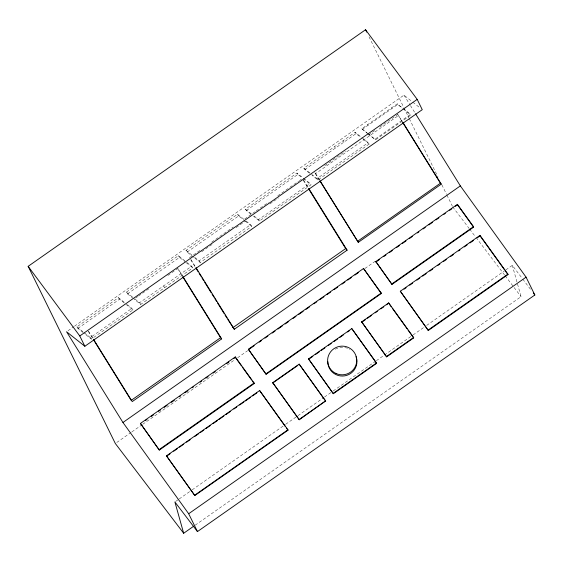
<?xml version="1.0" encoding="UTF-8"?>
<svg xmlns="http://www.w3.org/2000/svg" width="563" height="563" viewBox="0 0 563 563"><rect width="100%" height="100%" fill="white"/><g stroke="black" fill="none" stroke-linecap="round" stroke-linejoin="round"><path stroke-width="0.42" stroke-dasharray="2.81 2.11" d="M68.01 330.741L73.76 326.702M74.485 326.202L403.967 95.154L412.095 101.607M83.289 332.684L77.898 328.405L76.864 326.857L118.469 297.679L124.529 302.493M133.466 298.622L127.498 293.886L126.351 292.176L178.401 255.679L186.36 261.992M193.679 257.291L187.113 252.076L185.98 250.394L237.53 214.25L243.434 218.944M250.943 214.193L246.348 210.548L245.433 209.176L296.968 173.038L310.093 183.461L311.008 184.826L259.48 220.963L253.568 216.276M309.411 173.193L304.815 169.547L303.886 168.161L355.105 132.242L368.237 142.664L369.166 144.051L317.94 179.97L312.036 175.276M368.202 134.1L361.819 128.723L397.274 103.859L402.566 108.061M77.898 328.405L119.504 299.227L132.974 309.917L91.368 339.095L83.957 333.219M127.498 293.886L179.548 257.39L185.516 262.126M187.113 252.076L238.656 215.932L244.567 220.626M246.348 210.548L297.883 174.41L302.479 178.056M304.815 169.547L356.034 133.628L360.63 137.281M362.255 129.37L397.71 104.507L402.341 108.18M189.435 257.727L200.21 250.169M211.709 242.111L233.265 226.995M244.757 218.937L255.532 211.378M256.249 210.872L268.467 202.307M277.805 195.762L298.643 181.152M299.361 180.646L301.515 179.133M135.669 298.031L137.815 296.532M138.533 296.025L149.258 288.502M167.858 275.462L177.873 268.438L182.482 275.856M201.631 251.781L212.406 244.222M236.115 227.6L245.454 221.048M269.881 203.919L278.502 197.873M324.788 165.642L345.527 151.102M368.413 135.05L375.563 130.039M379.856 127.027L397.731 114.493L402.285 121.418M314.78 172.665L315.611 173.615L398.569 115.443M194.516 257.171L199.112 260.817L250.662 224.672L251.788 226.354L200.245 262.499L194.334 257.812M134.965 299.016L139.61 302.704L191.659 266.2L192.806 267.911L140.757 304.414L134.128 299.15M84.267 332.74L90.333 337.547L131.939 308.376L132.974 309.917M253.962 215.953L258.558 219.598L310.093 183.461M303.886 168.161L317.011 178.584L368.237 142.664M367.773 133.452L375.042 139.223L410.504 114.359L410.941 115.007L375.479 139.87L368.864 134.62M116.766 442.483L131.151 432.398M131.869 431.891L141.939 424.833M142.664 424.326L234.743 359.757M237.621 357.737L247.692 350.672M364.958 268.445L375.028 261.387M175.621 501.457L178.499 499.444M179.217 498.938L191.448 490.359M192.166 489.859L284.969 424.784M285.687 424.277L297.201 416.205M297.918 415.698L323.816 397.541M324.534 397.035L332.451 391.489M333.169 390.982L375.612 361.221M376.33 360.714L412.306 335.492M413.024 334.985L423.812 327.42M426.691 325.4L505.102 270.416M505.827 269.909L512.302 265.37L522.267 278.46M195.171 525.188L521.064 296.666L512.302 265.37M412.778 102.142L420.223 108.061M403.228 108.582L410.504 114.359M403.002 108.708L410.941 115.007M391.954 108.314L391.672 107.786M368.04 125.211L367.674 124.62M361.819 128.723L367.111 132.924M363.255 139.364L369.166 144.051M335.344 148.006L334.499 146.69M303.133 178.577L311.008 184.826M245.433 209.176L251.337 213.87M246.066 221.027L250.662 224.672M245.222 221.146L251.788 226.354M185.98 250.394L193.862 256.651M187.022 262.52L191.659 266.2M186.177 262.647L192.806 267.911M164.678 287.637L163.53 285.927M126.351 292.176L134.304 298.496M127.224 304.632L131.939 308.376M76.864 326.857L83.598 332.205M522.788 279.149L530.656 289.481M452.722 206.903L469.148 228.472M469.676 229.169L475.503 236.826M476.038 237.516L504.645 275.096M505.173 275.793L521.064 296.666M397.274 103.859L397.71 104.507M375.042 139.223L375.479 139.87M355.105 132.242L356.034 133.628M343.106 140.659L344.035 142.045M317.011 178.584L317.94 179.97M296.968 173.038L297.883 174.41M258.558 219.598L259.48 220.963M237.53 214.25L238.656 215.932M199.112 260.817L200.245 262.499M178.401 255.679L179.548 257.39M139.61 302.704L140.757 304.414M118.469 297.679L119.504 299.227M90.333 337.547L91.368 339.095M403.967 95.154L409.977 104.824M410.441 105.57L415.058 113.008M397.731 114.493L402.376 121.96M315.611 173.615L319.791 180.336M315.245 173.411L319.418 180.132M303.647 180.244L308.271 187.683M303.161 180.118L308.243 188.302M190.85 259.339L195.474 266.778M190.822 259.958L194.981 266.651M177.732 268.713L182.342 276.13M88.461 331.135L93.071 338.553M88.321 331.41L92.93 338.827M369.039 36.827L403.523 106.907M403.91 107.695L408.942 117.927M409.329 118.716L438 176.979M441.878 184.854L446.522 194.305M446.916 195.094L452.335 206.114M335.259 349.229A14.568 14.335 -9.2 0 1 343.324 347.392M344.837 347.554A14.568 14.335 -9.2 0 1 349.813 349.341"/><path stroke-width="0.84" d="M193.735 526.194L183.665 533.26L115.324 443.496L28.15 266.334L365.549 29.74L417.197 99.384L422.257 109.672L84.858 346.266L66.568 331.748L122.945 422.482L188.675 513.745L197.451 531.585L534.85 294.991L526.074 277.158L460.344 185.889L415.522 113.747M84.858 346.266L79.791 335.977L417.197 99.384M232.885 327.659L345.689 248.564L347.104 250.176L234.307 329.271L227.804 319.474M357.47 241.365L440.428 183.2L441.258 184.15L358.3 242.322L319.883 180.878M93.528 339.299L132.235 401.595L221.646 338.898L220.583 337.687L131.179 400.384L93.852 340.312M122.945 422.482L460.344 185.889M140.44 423.439L235.299 356.921L254.089 383.009L254.173 383.565L159.315 450.083L140.44 423.439L159.315 450.083M145.557 420.462L146.992 419.456M151.306 416.43L153.467 414.924M158.492 411.391L160.652 409.885M164.241 407.366L167.12 405.346M171.426 402.32L174.305 400.307M179.337 396.781L180.772 395.775M185.086 392.749L187.958 390.736M192.272 387.71L193.707 386.704M200.175 382.164L201.61 381.158M205.924 378.132L208.078 376.626M213.11 373.093L215.263 371.587M226.762 363.522L228.916 362.009M233.948 358.483L235.383 357.477L235.299 356.921M248.36 349.264L363.529 268.502L381.214 293.056L381.292 293.52L266.123 374.275L248.36 349.264L266.123 374.275M248.438 349.729L254.194 345.689M259.233 342.156L261.394 340.643M264.997 338.117L267.875 336.097M272.189 333.071L275.075 331.051M277.953 329.031L282.267 326.005M285.152 323.985L288.749 321.459M293.07 318.433L295.948 316.413M298.826 314.393L303.147 311.367M306.026 309.347L309.622 306.821M313.943 303.795L316.821 301.775M319.7 299.755L324.021 296.729M326.899 294.709L330.495 292.183M334.098 289.663L337.694 287.137M342.015 284.111L344.894 282.091M347.772 280.071L351.368 277.552M354.971 275.026L358.568 272.499M375.81 261.57L457.43 204.334L473.518 226.678L473.596 227.171L391.982 284.406L375.81 261.57L391.982 284.406M375.894 262.062L379.469 259.557M383.769 256.545L385.915 255.039M389.49 252.527L392.355 250.514M396.655 247.502L399.519 245.496M402.383 243.49L405.958 240.978M409.54 238.466L412.405 236.46M417.415 232.948L418.851 231.942M423.144 228.93L425.29 227.424M428.872 224.911L432.454 222.399M436.029 219.894L438.894 217.881M443.904 214.369L445.34 213.363M449.633 210.351L451.786 208.845M455.361 206.339L457.508 204.833L457.43 204.334M391.897 283.907L473.518 226.678M266.046 373.811L381.214 293.056M159.23 449.527L254.089 383.009M400.321 291.24L479.986 235.383L507.889 274.125L507.967 274.617L428.302 330.474L400.321 291.24L428.302 330.474M166.465 455.868L259.627 390.546L287.918 429.822L287.982 430.223L194.819 495.546L166.465 455.868L194.819 495.546M403.988 289.22L406.141 287.707M409.73 285.188L412.602 283.175M416.909 280.156L419.78 278.143M422.651 276.13L426.24 273.618M429.829 271.099L432.701 269.086M437.718 265.56L439.872 264.054M443.461 261.535L446.332 259.522M450.639 256.503L453.511 254.49M458.535 250.971L459.971 249.965M464.278 246.946L467.149 244.933M470.021 242.913L473.603 240.401M477.192 237.882L480.063 235.869L479.986 235.383M166.528 456.269L170.11 453.757M173.693 451.237L177.275 448.725M179.428 447.219L183.728 444.207M186.592 442.194L190.174 439.682M194.474 436.67L198.774 433.651M200.21 432.644L203.792 430.132M205.945 428.626L210.245 425.614M213.11 423.601L217.409 420.589M218.845 419.583L223.856 416.064M226.009 414.558L230.309 411.539M233.891 409.027L236.756 407.021M239.627 405.008L243.927 401.996M245.355 400.99L250.373 397.471M252.527 395.965L256.827 392.946M272.731 382.678L299.164 364.141L325.639 400.905L299.256 419.759L272.731 382.678L299.256 419.759M272.781 382.995L297.785 365.457M308.524 358.927L351.784 328.595L376.534 362.952L376.598 363.367L333.338 393.706L308.524 358.927L333.338 393.706M361.664 321.867L388.702 302.908L413.608 337.497L413.678 337.913L386.64 356.872L361.664 321.867L386.64 356.872M310.009 358.349L312.845 356.365M315.681 354.373L319.228 351.889M321.36 350.397L324.907 347.906M328.447 345.422L331.283 343.43M334.126 341.445L337.666 338.954M339.799 337.462L343.346 334.978M347.596 331.994L349.729 330.502M361.728 322.282L365.288 319.791M367.421 318.292L371.693 315.301M375.247 312.803L377.386 311.311M380.94 308.813L383.79 306.821M386.633 304.822L388.702 302.908M333.268 393.291L376.534 362.952M386.57 356.456L413.608 337.497M299.206 419.442L325.639 400.905M428.225 329.988L507.889 274.125M194.756 495.151L287.918 429.822M188.675 513.745L526.074 277.158M533.274 292.922L534.85 294.991M197.451 531.585L174.896 501.964L183.665 533.26M28.15 266.334L79.791 335.977M480.57 236.573L504.413 269.684M505.433 271.092L507.967 274.617M457.508 204.833L473.596 227.171M388.766 303.323L391.306 306.856M392.327 308.264L407.07 328.736M408.084 330.15L413.678 337.913M381.292 293.52L363.529 268.502M376.091 362.671L351.784 328.595M325.688 401.222L299.164 364.141M285.455 426.712L259.627 390.546M286.468 428.119L287.982 430.223M235.383 357.477L241.478 365.936M242.498 367.343L251.64 380.039M252.653 381.447L254.173 383.565M402.749 122.164L441.258 184.15M402.841 122.706L440.428 183.2M320.256 181.082L358.3 242.322M308.735 188.429L347.104 250.176M308.707 189.048L345.689 248.564M195.938 267.524L234.307 329.271M196.367 268.889L198.218 271.859M199.14 273.351L200.991 276.327M201.92 277.812L203.764 280.789M204.693 282.274L211.16 292.69M212.089 294.182L213.933 297.158M214.862 298.643L216.706 301.62M217.635 303.105L224.102 313.521M225.031 315.013L226.882 317.989M182.94 276.602L221.646 338.898M182.799 276.876L220.583 337.687M365.549 29.74L366.71 32.105M356.034 356.675A14.568 14.335 -9.2 0 1 344.845 375.831A14.568 14.335 -9.2 0 1 327.814 361.594M336.083 373.529A14.568 14.335 -9.2 0 0 356.675 359.088A14.568 14.335 -9.2 0 0 333.768 348.807A14.568 14.335 -9.2 0 0 336.083 373.529"/></g></svg>
